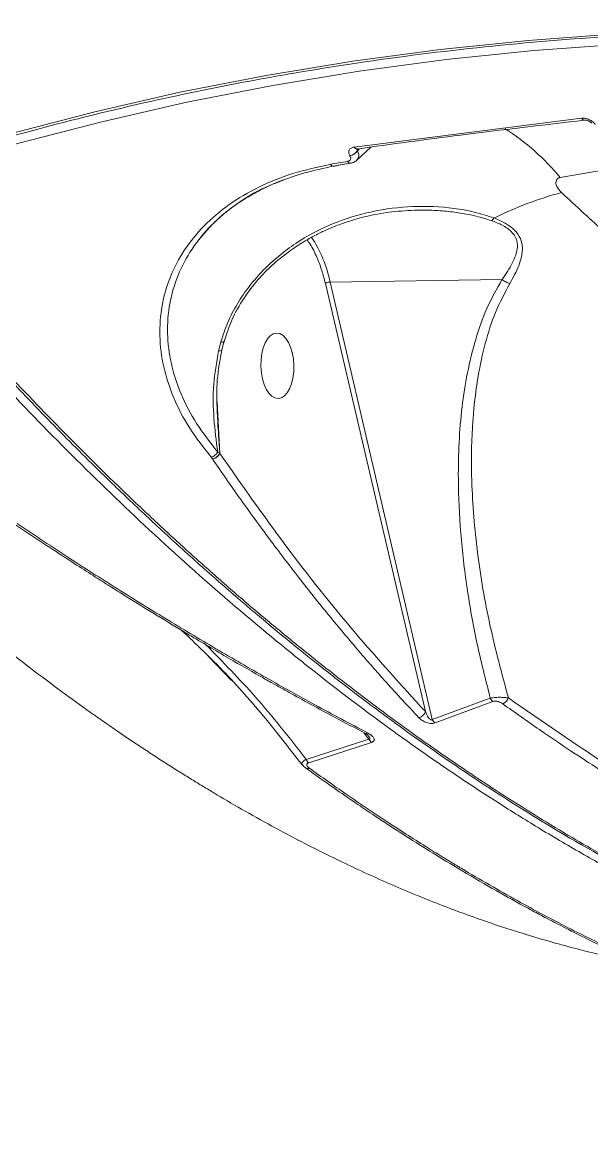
# Model space of a CAD drawing. Header units: millimetres. Extents: x -5609 to 5139, y -3980 to 3221.
# Drawn here: x 2301.1 to 2382.1, y 654.7 to 813.9 of the extents above; entities that cross this region are included whole.
import ezdxf

# ---------------------------------------------------------------- set-up
doc = ezdxf.new("R2010")
doc.units = ezdxf.units.MM
doc.layers.add('DIKOM_ОБЪЕКТ', color=7, linetype='Continuous')
doc.layers.add('DIKOM_РАЗМЕР_ОБЪЕКТА', color=7, linetype='Continuous')

# ---------------------------------------------------------------- blocks, each defined once
blk = doc.blocks.new('A$Cc336a1e3')
at = {"color": 7, "linetype": 'Continuous', "lineweight": 15}
for p, q in [((5168.47, 2069.07), (5200.84, 2073.17)), ((5168.78, 2067.1), (5170.83, 2069.05)), ((5167.88, 2067.83), (5167.87, 2067.85)), ((5168.93, 2068.56), (5168.95, 2068.54)), ((5165.49, 2066.34), (5167.9, 2066.76)), ((5146.4, 2055.92), (5146.71, 2056.27)), ((5165.06, 2049.87), (5189.51, 2050.23)), ((5178.61, 1988.79), (5164.39, 2049.67)), ((5165.06, 2049.87), (5179.59, 1987.66)), ((5149.52, 2041.32), (5149.19, 2040.05)), ((5149.67, 2040.22), (5150, 2041.49)), ((5148.15, 2024.97), (5148.31, 2024.75)), ((5148.31, 2024.75), (5148.33, 2024.72)), ((5149.07, 2025.7), (5149.36, 2025.54)), ((5149.37, 2025.51), (5149.36, 2025.54)), ((5143.82, 2000.41), (5145.04, 1999.31)), ((5187.85, 1990.7), (5179.59, 1987.66)), ((5188.23, 1990.23), (5179.99, 1987.19)), ((5170.59, 1984.89), (5161.66, 1981.99)), ((5170.94, 1984.41), (5162.02, 1981.51))]:
    blk.add_line(p, q, dxfattribs=at)
at = {"color": 8, "linetype": 'Continuous', "lineweight": 15}
for p, q in [((5169.11, 2068.82), (5168.93, 2068.56)), ((5169.21, 2068.79), (5168.95, 2068.54)), ((5149, 2032.83), (5149.37, 2025.51)), ((5149.36, 2025.54), (5149.23, 2027.51)), ((5147.73, 1996.68), (5151.04, 1993.19)), ((5170.59, 1984.89), (5169.86, 1985.79))]:
    blk.add_line(p, q, dxfattribs=at)
at = {"color": 7, "linetype": 'Continuous', "lineweight": 15, "flags": 128}
for points in [[(5359.29, 2067.58), (5346.5, 2071.05), (5333.69, 2074.17), (5320.85, 2076.92), (5308, 2079.31), (5295.15, 2081.33), (5282.3, 2082.98), (5269.47, 2084.27), (5256.66, 2085.19), (5243.87, 2085.74), (5231.13, 2085.92), (5218.43, 2085.73), (5205.79, 2085.17), (5193.22, 2084.24), (5180.71, 2082.94), (5168.28, 2081.28), (5155.95, 2079.25), (5143.7, 2076.85), (5131.57, 2074.09), (5119.54, 2070.96), (5107.64, 2067.48), (5095.86, 2063.64)], [(5359.62, 2066.19), (5346.87, 2069.65), (5334.09, 2072.76), (5321.3, 2075.5), (5308.49, 2077.88), (5295.67, 2079.89), (5282.87, 2081.55), (5270.07, 2082.83), (5257.3, 2083.74), (5244.55, 2084.29), (5231.85, 2084.47), (5219.19, 2084.28), (5206.59, 2083.72), (5194.05, 2082.8), (5181.58, 2081.5), (5169.19, 2079.84), (5156.89, 2077.82), (5144.69, 2075.43), (5132.58, 2072.67), (5120.6, 2069.56), (5108.73, 2066.09), (5096.98, 2062.26)]]:
    blk.add_lwpolyline(points, dxfattribs=at)
at = {"color": 8, "linetype": 'Continuous', "lineweight": 15, "flags": 128}
blk.add_lwpolyline([(5149.67, 2040.22), (5149.67, 2040.21), (5149.59, 2040.13), (5149.43, 2040.08), (5149.19, 2040.05)], dxfattribs=at)
at = {"color": 8, "linetype": 'Continuous', "lineweight": 15}
for centre, radius, start, end in [((5171.83, 2043.19), 33.75, 39.6695, 57.5562), ((5268.72, 1664.54), 406.43, 86.2496, 100.0485), ((5236.43, 1670.83), 401.82, 99.8178, 100.1434), ((5146.26, 2045.85), 19.23, 12.0628, 32.7874), ((5161.88, 1981.24), 0.55, 233.2217, 295.3787)]:
    blk.add_arc(centre, radius, start, end, dxfattribs=at)
at = {"color": 7, "linetype": 'Continuous', "lineweight": 15}
for centre, radius, start, end in [((5235.23, 1674.78), 398.05, 99.7925, 100.1447), ((5167.95, 2067.23), 0.455, 204.8318, 286.1565), ((5212.24, 2010.4), 54.12, 105.2887, 116.1674), ((5187.08, 2059.87), 1.57, 306.6322, 325.3992), ((5148.12, 2026.09), 1.35, 278.0414, 336.2184), ((5189.12, 1991.18), 1.37, 290.9538, 340.7618), ((5177.4, 1989.16), 1.27, 282.9578, 343.1049), ((5180.7, 1988.21), 1.24, 206.5287, 235.111), ((5162.88, 1982.53), 1.33, 203.8498, 229.7757)]:
    blk.add_arc(centre, radius, start, end, dxfattribs=at)
blk.add_ellipse((5157.56, 2037.96), major_axis=(-0.12, 4.66), ratio=0.503355, dxfattribs=at)
for points, knots in [([(5096.32, 2063.35), (5097.89, 2063.88), (5100.77, 2064.86), (5104.72, 2066.14), (5107.9, 2067.13), (5110.5, 2067.93), (5115.08, 2069.3), (5124.36, 2071.93), (5137.95, 2075.31), (5153.6, 2078.54), (5169.76, 2081.26), (5187.05, 2083.44), (5205.47, 2084.96), (5225.73, 2085.75), (5247.82, 2085.54), (5271.73, 2084.01), (5293, 2081.52), (5311.57, 2078.53), (5323.67, 2076.15), (5331.98, 2074.32), (5336.38, 2073.32), (5340.25, 2072.39), (5344.03, 2071.46), (5348.2, 2070.39), (5353.47, 2068.99), (5357.35, 2067.9), (5359.47, 2067.3)], [0, 0, 0, 0, 0.019188, 0.035162, 0.047913, 0.057571, 0.066531, 0.103036, 0.168829, 0.227573, 0.286318, 0.356251, 0.426185, 0.49612, 0.585125, 0.67413, 0.763137, 0.821885, 0.880633, 0.897867, 0.914468, 0.929658, 0.941078, 0.956617, 0.976264, 1, 1, 1, 1]), ([(5168.89, 2068.79), (5173.8, 2069.47), (5184.65, 2070.95), (5195.39, 2072.2), (5201.27, 2072.89)], [0, 0, 0, 0, 0.452484, 1, 1, 1, 1]), ([(5200.84, 2073.17), (5201.02, 2073.17), (5201.36, 2073.17), (5201.94, 2072.98), (5202.36, 2072.72), (5202.63, 2072.47), (5202.73, 2072.33), (5202.78, 2072.27)], [0, 0, 0, 0, 0.249624, 0.499132, 0.748854, 0.874454, 1, 1, 1, 1]), ([(5201.28, 2072.89), (5201.37, 2072.89), (5201.5, 2072.89), (5201.7, 2072.84), (5201.84, 2072.78), (5201.98, 2072.71), (5202.09, 2072.63), (5202.19, 2072.54), (5202.24, 2072.47), (5202.26, 2072.44)], [0, 0, 0, 0, 0.254148, 0.380616, 0.506889, 0.631469, 0.755511, 0.878398, 1, 1, 1, 1]), ([(5167.87, 2067.85), (5167.83, 2067.92), (5167.75, 2068.06), (5167.68, 2068.34), (5167.73, 2068.66), (5168, 2068.96), (5168.31, 2069.03), (5168.47, 2069.07)], [0, 0, 0, 0, 0.125512, 0.251169, 0.500875, 0.750366, 1, 1, 1, 1]), ([(5167.88, 2067.83), (5167.93, 2067.74), (5168.02, 2067.57), (5167.99, 2067.32), (5167.83, 2067.12), (5167.63, 2067.06), (5167.53, 2067.04)], [0, 0, 0, 0, 0.250578, 0.500781, 0.75069, 1, 1, 1, 1]), ([(5167.87, 2067.85), (5167.97, 2067.87), (5168.17, 2067.92), (5168.48, 2068.09), (5168.76, 2068.31), (5168.88, 2068.48), (5168.93, 2068.56)], [0, 0, 0, 0, 0.242367, 0.500078, 0.757736, 1, 1, 1, 1]), ([(5168.95, 2068.54), (5168.89, 2068.46), (5168.77, 2068.29), (5168.49, 2068.07), (5168.18, 2067.9), (5167.98, 2067.86), (5167.88, 2067.83)], [0, 0, 0, 0, 0.242393, 0.500052, 0.757632, 1, 1, 1, 1]), ([(5148.15, 2024.97), (5147.07, 2026.33), (5144.92, 2029.06), (5142.69, 2033.4), (5141.25, 2037.8), (5140.7, 2042.22), (5141.02, 2046.54), (5142.21, 2050.66), (5144.23, 2054.5), (5147.05, 2057.96), (5150.61, 2060.97), (5154.85, 2063.46), (5159.67, 2065.43), (5163.31, 2066.22), (5165.12, 2066.61)], [0, 0, 0, 0, 0.083427, 0.166626, 0.250378, 0.333456, 0.416838, 0.500269, 0.583257, 0.666695, 0.749772, 0.832909, 0.916447, 1, 1, 1, 1]), ([(5146.71, 2056.27), (5147.21, 2056.86), (5148.2, 2058.04), (5149.92, 2059.58), (5151.64, 2060.89), (5153.43, 2062.03), (5155.5, 2063.17), (5158.16, 2064.34), (5161.52, 2065.5), (5164.14, 2066.05), (5165.54, 2066.34)], [0, 0, 0, 0, 0.122097, 0.247034, 0.350716, 0.439006, 0.544859, 0.674114, 0.825544, 1, 1, 1, 1]), ([(5165.12, 2066.61), (5165.16, 2066.56), (5165.25, 2066.45), (5165.39, 2066.36), (5165.53, 2066.32), (5165.62, 2066.35), (5165.66, 2066.37)], [0, 0, 0, 0, 0.246068, 0.500059, 0.753939, 1, 1, 1, 1]), ([(5168, 2066.77), (5168.17, 2066.81), (5168.52, 2066.9), (5168.77, 2067.12), (5168.9, 2067.23)], [0, 0, 0, 0, 0.487377, 1, 1, 1, 1]), ([(5197.81, 2064.74), (5197.74, 2064.72), (5197.59, 2064.68), (5197.38, 2064.55), (5197.17, 2064.25), (5197.16, 2063.76), (5197.44, 2063.16), (5197.79, 2062.8), (5197.96, 2062.61)], [0, 0, 0, 0, 0.068248, 0.141371, 0.274517, 0.524833, 0.762992, 1, 1, 1, 1]), ([(5096.48, 2062.28), (5097.83, 2060.64), (5100.34, 2057.59), (5103.87, 2053.43), (5106.86, 2049.97), (5109.31, 2047.17), (5113.32, 2042.67), (5118.89, 2036.6), (5126.22, 2028.96), (5132.71, 2022.5), (5138.56, 2016.91), (5143.84, 2012.03), (5149.23, 2007.23), (5154.39, 2002.8), (5159.27, 1998.75), (5163.98, 1994.97), (5168.85, 1991.2), (5173.8, 1987.51), (5178.71, 1984), (5183.58, 1980.64), (5188.44, 1977.42), (5196.14, 1972.53), (5206.69, 1966.38), (5219.66, 1959.79), (5232.19, 1954.32), (5244.25, 1949.89), (5256.22, 1946.33), (5268.1, 1943.64), (5279.57, 1941.88), (5290.63, 1940.98), (5301.26, 1940.88), (5310.52, 1941.47), (5318.42, 1942.48), (5323.39, 1943.37), (5326.71, 1944.08), (5328.51, 1944.48), (5329.77, 1944.78), (5330.41, 1944.94)], [0, 0, 0, 0, 0.018279, 0.03409, 0.047393, 0.058163, 0.066759, 0.100533, 0.131376, 0.162219, 0.18425, 0.206329, 0.229452, 0.252492, 0.271417, 0.290827, 0.311554, 0.332187, 0.352492, 0.372549, 0.392629, 0.41272, 0.467831, 0.522914, 0.572994, 0.623074, 0.673158, 0.723252, 0.77346, 0.820236, 0.866987, 0.91374, 0.9446, 0.97491, 0.982586, 0.991069, 1, 1, 1, 1]), ([(5188.37, 2058.98), (5187.44, 2059.28), (5185.6, 2059.89), (5181.73, 2060.55), (5176.82, 2060.77), (5170.98, 2060.04), (5165.34, 2058.31), (5160.93, 2055.99), (5157.73, 2053.62), (5155.51, 2051.59), (5153.52, 2049.31), (5151.82, 2046.82), (5150.42, 2044.14), (5149.82, 2042.26), (5149.52, 2041.32)], [0, 0, 0, 0, 0.063141, 0.125759, 0.25096, 0.375033, 0.499989, 0.624339, 0.687096, 0.7494, 0.811968, 0.874684, 0.937163, 1, 1, 1, 1]), ([(5149.93, 2041.22), (5150.33, 2042.46), (5151.09, 2044.81), (5152.94, 2047.91), (5154.93, 2050.43), (5157.1, 2052.58), (5159.27, 2054.31), (5161.33, 2055.64), (5163.03, 2056.58), (5164.49, 2057.28), (5166.06, 2057.93), (5168.07, 2058.65), (5170.73, 2059.37), (5173.97, 2059.94), (5176.28, 2060.04), (5177.51, 2060.09)], [0, 0, 0, 0, 0.109213, 0.207749, 0.296352, 0.37358, 0.460038, 0.526785, 0.577922, 0.622792, 0.663296, 0.721091, 0.801417, 0.894605, 1, 1, 1, 1]), ([(5188.01, 2058.61), (5188.54, 2058.41), (5189.34, 2058.1), (5190.24, 2057.55), (5191, 2056.94), (5191.63, 2056.03), (5191.76, 2054.85), (5191.5, 2053.69), (5190.99, 2052.54), (5190.32, 2051.39), (5189.79, 2050.62), (5189.52, 2050.23)], [0, 0, 0, 0, 0.126118, 0.190001, 0.24973, 0.371166, 0.493908, 0.618796, 0.744878, 0.871812, 1, 1, 1, 1]), ([(5190.62, 2049.66), (5191.09, 2050.5), (5191.79, 2051.77), (5192.33, 2053.47), (5192.48, 2054.76), (5192.22, 2056.06), (5191.38, 2057.28), (5190.02, 2058.27), (5188.92, 2058.74), (5188.37, 2058.98)], [0, 0, 0, 0, 0.245451, 0.36894, 0.493683, 0.619573, 0.746358, 0.873416, 1, 1, 1, 1]), ([(5189.51, 2050.23), (5188.76, 2048.89), (5187.26, 2046.21), (5185.69, 2041.7), (5184.54, 2037), (5183.78, 2032.1), (5183.36, 2027.07), (5183.24, 2021.09), (5183.56, 2014.19), (5184.47, 2006.38), (5185.85, 1998.54), (5187.18, 1993.31), (5187.85, 1990.7)], [0, 0, 0, 0, 0.083535, 0.16603, 0.250485, 0.333309, 0.417366, 0.501883, 0.627003, 0.7513, 0.875448, 1, 1, 1, 1]), ([(5189.52, 2050.23), (5189.52, 2050.23), (5189.52, 2050.23), (5189.52, 2050.23), (5189.52, 2050.23), (5189.51, 2050.23)], [0, 0, 0, 0, 0.202456, 0.446763, 1, 1, 1, 1]), ([(5189.52, 2050.23), (5189.7, 2050.11), (5190.04, 2049.86), (5190.43, 2049.72), (5190.62, 2049.66)], [0, 0, 0, 0, 0.500078, 1, 1, 1, 1]), ([(5165.06, 2049.87), (5165, 2049.86), (5164.88, 2049.86), (5164.68, 2049.81), (5164.51, 2049.74), (5164.43, 2049.69), (5164.39, 2049.67)], [0, 0, 0, 0, 0.250048, 0.4999, 0.749999, 1, 1, 1, 1]), ([(5190.42, 1990.73), (5189.49, 1994.18), (5187.63, 2001.06), (5185.9, 2011.39), (5185.11, 2020.79), (5185.19, 2029.19), (5185.88, 2035.72), (5187.07, 2041.17), (5188.49, 2045.64), (5189.91, 2048.32), (5190.62, 2049.66)], [0, 0, 0, 0, 0.166563, 0.332639, 0.499588, 0.625439, 0.751027, 0.834088, 0.916851, 1, 1, 1, 1]), ([(5149.19, 2040.05), (5148.91, 2038.46), (5148.35, 2035.29), (5148.45, 2030.5), (5148.87, 2027.3), (5149.07, 2025.7)], [0, 0, 0, 0, 0.333237, 0.666342, 1, 1, 1, 1]), ([(5148.99, 2031.47), (5148.95, 2032.99), (5148.85, 2035.99), (5149.4, 2038.82), (5149.67, 2040.22)], [0, 0, 0, 0, 0.504954, 1, 1, 1, 1]), ([(5149.23, 2027.51), (5149.19, 2028.14), (5149.1, 2029.47), (5149.03, 2030.8), (5149, 2031.5)], [0, 0, 0, 0, 0.474086, 1, 1, 1, 1]), ([(5148.15, 2024.97), (5148.24, 2025), (5148.42, 2025.05), (5148.68, 2025.23), (5148.92, 2025.45), (5149.02, 2025.62), (5149.07, 2025.7)], [0, 0, 0, 0, 0.243697, 0.49997, 0.75629, 1, 1, 1, 1]), ([(5149.37, 2025.51), (5149.32, 2025.42), (5149.23, 2025.23), (5148.97, 2024.98), (5148.65, 2024.79), (5148.44, 2024.74), (5148.33, 2024.72)], [0, 0, 0, 0, 0.241894, 0.500025, 0.758014, 1, 1, 1, 1]), ([(5177.68, 1987.92), (5176.14, 1989.57), (5173.19, 1992.74), (5168.84, 1997.72), (5164.61, 2002.78), (5160.36, 2008.12), (5156.21, 2013.6), (5152.18, 2019.13), (5149.6, 2022.88), (5148.33, 2024.72)], [0, 0, 0, 0, 0.150791, 0.289108, 0.433348, 0.576899, 0.723237, 0.864272, 1, 1, 1, 1]), ([(5178.61, 1988.79), (5175.23, 1992.5), (5168.47, 1999.91), (5158.71, 2012.18), (5152.48, 2021.07), (5149.37, 2025.51)], [0, 0, 0, 0, 0.334391, 0.667795, 1, 1, 1, 1]), ([(5120.15, 2015.46), (5121.67, 2014.44), (5124.4, 2012.62), (5128.02, 2010.26), (5130.84, 2008.45), (5133.18, 2006.96), (5137.6, 2004.18), (5143.2, 2000.76), (5149.8, 1996.86), (5154, 1994.44), (5157.09, 1992.7), (5159.43, 1991.4), (5162.39, 1989.77), (5165.99, 1987.82), (5168.59, 1986.46), (5170, 1985.72)], [0, 0, 0, 0, 0.091557, 0.164215, 0.217964, 0.261239, 0.305429, 0.48375, 0.597418, 0.702124, 0.736576, 0.783425, 0.842907, 0.915073, 1, 1, 1, 1]), ([(5120.55, 2015.53), (5122.8, 2014.02), (5127.4, 2010.96), (5134.43, 2006.46), (5141.6, 2002.02), (5148.82, 1997.7), (5155.91, 1993.62), (5163.11, 1989.61), (5167.9, 1987.07), (5170.4, 1985.75)], [0, 0, 0, 0, 0.135727, 0.276762, 0.423101, 0.56665, 0.710892, 0.849207, 1, 1, 1, 1]), ([(5144.08, 2000.26), (5144.51, 1999.83), (5146.14, 1998.23), (5150.01, 1994.54), (5155.31, 1988.63), (5159.14, 1983.71), (5161.09, 1981.2)], [0, 0, 0, 0, 0.071835, 0.267682, 0.627006, 1, 1, 1, 1]), ([(5187.85, 1990.7), (5187.96, 1990.72), (5188.19, 1990.76), (5188.58, 1990.8), (5188.97, 1990.82), (5189.43, 1990.82), (5189.95, 1990.8), (5190.27, 1990.75), (5190.42, 1990.73)], [0, 0, 0, 0, 0.142413, 0.28414, 0.419614, 0.547665, 0.782344, 1, 1, 1, 1]), ([(5188.23, 1990.23), (5188.16, 1990.29), (5188.01, 1990.41), (5187.9, 1990.6), (5187.85, 1990.7)], [0, 0, 0, 0, 0.499949, 1, 1, 1, 1]), ([(5189.61, 1989.9), (5189.53, 1989.96), (5189.35, 1990.07), (5189.06, 1990.19), (5188.8, 1990.26), (5188.6, 1990.28), (5188.4, 1990.28), (5188.29, 1990.25), (5188.23, 1990.23)], [0, 0, 0, 0, 0.248918, 0.498769, 0.629596, 0.749699, 0.874753, 1, 1, 1, 1]), ([(5233, 1964.06), (5231.18, 1964.94), (5227.38, 1966.77), (5221.71, 1969.74), (5217.59, 1972.01), (5215.2, 1973.38), (5214.43, 1973.82), (5213.65, 1974.27), (5212.87, 1974.73), (5212.08, 1975.2), (5210.89, 1975.91), (5209.08, 1976.99), (5206.43, 1978.62), (5203.14, 1980.69), (5199.2, 1983.26), (5194.62, 1986.35), (5191.35, 1988.67), (5189.61, 1989.9)], [0, 0, 0, 0, 0.125696, 0.262518, 0.392123, 0.409733, 0.42749, 0.445396, 0.463449, 0.48165, 0.499998, 0.545846, 0.606684, 0.68252, 0.773352, 0.879178, 1, 1, 1, 1]), ([(5233.74, 1964.92), (5228.92, 1967.32), (5219.29, 1972.12), (5204.82, 1980.74), (5195.22, 1987.4), (5190.42, 1990.73)], [0, 0, 0, 0, 0.33351, 0.666498, 1, 1, 1, 1]), ([(5179.99, 1987.19), (5179.88, 1987.16), (5179.68, 1987.1), (5179.3, 1987.11), (5178.94, 1987.17), (5178.5, 1987.32), (5178.05, 1987.57), (5177.8, 1987.81), (5177.68, 1987.92)], [0, 0, 0, 0, 0.125394, 0.250863, 0.375676, 0.501448, 0.751268, 1, 1, 1, 1]), ([(5179.59, 1987.66), (5179.57, 1987.64), (5179.55, 1987.62), (5179.52, 1987.6), (5179.49, 1987.6), (5179.46, 1987.6), (5179.41, 1987.6), (5179.33, 1987.65), (5179.2, 1987.75), (5178.9, 1988.12), (5178.74, 1988.49), (5178.61, 1988.79)], [0, 0, 0, 0, 0.040864, 0.058583, 0.075285, 0.092054, 0.109746, 0.150657, 0.246298, 0.383227, 1, 1, 1, 1]), ([(5170, 1985.72), (5170.1, 1985.67), (5170.27, 1985.59), (5170.42, 1985.44), (5170.49, 1985.37)], [0, 0, 0, 0, 0.547428, 1, 1, 1, 1]), ([(5170.4, 1985.75), (5170.58, 1985.65), (5170.93, 1985.45), (5171.23, 1985.15), (5171.35, 1984.89), (5171.35, 1984.7), (5171.22, 1984.52), (5171.03, 1984.44), (5170.94, 1984.41)], [0, 0, 0, 0, 0.250575, 0.49992, 0.6251, 0.750456, 0.875239, 1, 1, 1, 1]), ([(5170.94, 1984.41), (5170.87, 1984.47), (5170.74, 1984.59), (5170.64, 1984.79), (5170.59, 1984.89)], [0, 0, 0, 0, 0.499999, 1, 1, 1, 1]), ([(5162.02, 1981.51), (5161.97, 1981.49), (5161.87, 1981.45), (5161.78, 1981.35), (5161.74, 1981.25), (5161.77, 1981.1), (5161.88, 1980.92), (5162.04, 1980.8), (5162.11, 1980.74)], [0, 0, 0, 0, 0.124817, 0.249701, 0.369505, 0.500402, 0.75015, 1, 1, 1, 1]), ([(5161.11, 1981.22), (5161.17, 1981.14), (5161.31, 1980.98), (5161.51, 1980.83), (5161.61, 1980.75)], [0, 0, 0, 0, 0.501174, 1, 1, 1, 1]), ([(5161.61, 1980.75), (5162.93, 1979.81), (5165.31, 1978.12), (5168.46, 1975.95), (5170.92, 1974.29), (5172.96, 1972.94), (5176.8, 1970.44), (5181.67, 1967.41), (5187.42, 1964.03), (5191.08, 1961.98), (5193.77, 1960.51), (5195.8, 1959.43), (5198.38, 1958.08), (5201.51, 1956.5), (5203.78, 1955.41), (5205, 1954.81)], [0, 0, 0, 0, 0.091759, 0.164602, 0.218586, 0.261868, 0.306039, 0.484359, 0.598047, 0.702921, 0.737193, 0.783864, 0.8432, 0.915233, 1, 1, 1, 1]), ([(5162.11, 1980.74), (5163.86, 1979.5), (5167.12, 1977.18), (5171.7, 1974.08), (5175.48, 1971.61), (5178.51, 1969.69), (5180.41, 1968.51), (5181.54, 1967.82), (5182.05, 1967.51), (5182.53, 1967.22), (5182.97, 1966.95), (5183.39, 1966.7), (5186.29, 1964.96), (5191.47, 1961.98), (5198.71, 1958.11), (5203.3, 1955.88), (5205.49, 1954.82)], [0, 0, 0, 0, 0.120823, 0.226649, 0.317482, 0.382192, 0.436322, 0.448748, 0.460452, 0.47143, 0.481682, 0.491206, 0.500006, 0.682433, 0.849097, 1, 1, 1, 1]), ([(4984.9, 1945.39), (4987.94, 1944.19), (4994.16, 1941.73), (5003.31, 1938.32), (5012.62, 1935), (5021.46, 1932.02), (5030.71, 1929.06), (5039.78, 1926.33), (5049.12, 1923.7), (5057.52, 1921.5), (5065.07, 1919.65), (5071.74, 1918.12), (5078.25, 1916.72), (5084.7, 1915.43), (5091.21, 1914.23), (5098, 1913.08), (5105.11, 1912), (5112.52, 1911.02), (5119.76, 1910.2), (5128.93, 1909.34), (5139.81, 1908.64), (5152.31, 1908.33), (5164.42, 1908.53), (5176.13, 1909.24), (5188.41, 1910.58), (5201.06, 1912.69), (5213.86, 1915.78), (5225.88, 1919.6), (5233.18, 1922.8), (5236.82, 1924.39)], [0, 0, 0, 0, 0.030637, 0.062753, 0.092642, 0.125146, 0.152796, 0.18737, 0.218474, 0.249606, 0.274966, 0.297883, 0.320132, 0.344341, 0.367093, 0.39061, 0.418357, 0.445415, 0.473262, 0.5, 0.550099, 0.599906, 0.649621, 0.699395, 0.749371, 0.812175, 0.874747, 0.937631, 1, 1, 1, 1])]:
    blk.add_open_spline(points, degree=3, knots=knots, dxfattribs=at)
at = {"color": 8, "linetype": 'Continuous', "lineweight": 15}
for points, knots in [([(5200.84, 2073.17), (5200.9, 2073.09), (5201.02, 2072.94), (5201.19, 2072.86), (5201.27, 2072.89), (5201.28, 2072.9)], [0, 0, 0, 0, 0.442674, 0.920038, 1, 1, 1, 1]), ([(5168.47, 2069.07), (5168.53, 2069), (5168.65, 2068.85), (5168.81, 2068.77), (5168.9, 2068.8), (5168.91, 2068.81)], [0, 0, 0, 0, 0.42851, 0.890799, 1, 1, 1, 1]), ([(5168.95, 2068.54), (5169.03, 2068.35), (5169.18, 2067.97), (5169.13, 2067.5), (5168.94, 2067.32), (5168.87, 2067.25)], [0, 0, 0, 0, 0.38269, 0.768576, 1, 1, 1, 1]), ([(5168.93, 2068.87), (5168.93, 2068.86), (5168.9, 2068.83), (5168.89, 2068.78), (5168.88, 2068.7), (5168.89, 2068.63), (5168.92, 2068.58), (5168.93, 2068.56)], [0, 0, 0, 0, 0.056154, 0.298289, 0.527448, 0.763876, 1, 1, 1, 1]), ([(5149.07, 2025.7), (5148.02, 2027.04), (5145.91, 2029.7), (5143.73, 2033.96), (5142.33, 2038.28), (5141.8, 2042.6), (5142.12, 2046.83), (5143.3, 2050.87), (5145.29, 2054.63), (5148.06, 2058.03), (5151.58, 2060.96), (5155.12, 2063.14), (5157.68, 2064.09), (5158.64, 2064.45)], [0, 0, 0, 0, 0.094528, 0.188665, 0.283531, 0.377624, 0.472043, 0.566615, 0.660604, 0.75536, 0.849455, 0.943672, 1, 1, 1, 1]), ([(5340.27, 1947.84), (5337.51, 1946.9), (5331.19, 1944.76), (5322.16, 1942.77), (5313.34, 1941.4), (5307.51, 1940.85), (5303.53, 1940.61), (5301.45, 1940.52), (5299.36, 1940.45), (5297.26, 1940.42), (5295.14, 1940.42), (5291.16, 1940.48), (5285.14, 1940.76), (5276.9, 1941.59), (5268.18, 1942.93), (5259.38, 1944.78), (5250.54, 1947.1), (5244.07, 1949.14), (5239.75, 1950.63), (5237.69, 1951.37), (5235.62, 1952.13), (5233.54, 1952.93), (5231.43, 1953.76), (5229.3, 1954.62), (5226.38, 1955.84), (5222.55, 1957.52), (5217.7, 1959.77), (5212.5, 1962.32), (5206.97, 1965.21), (5201.09, 1968.46), (5195.17, 1971.95), (5189.22, 1975.64), (5183.35, 1979.48), (5177.4, 1983.57), (5171.46, 1987.86), (5165.54, 1992.34), (5157.67, 1998.55), (5147.98, 2006.71), (5136.62, 2017.07), (5125.64, 2027.82), (5115.08, 2038.93), (5104.91, 2050.28), (5098.36, 2058.17), (5095.12, 2062.07)], [0, 0, 0, 0, 0.038018, 0.087168, 0.120054, 0.153293, 0.162057, 0.170846, 0.179659, 0.188496, 0.197358, 0.206243, 0.238419, 0.272182, 0.307531, 0.344466, 0.378283, 0.413328, 0.421365, 0.429463, 0.437624, 0.445846, 0.45413, 0.462477, 0.470885, 0.488561, 0.507556, 0.527869, 0.549501, 0.572453, 0.596722, 0.618911, 0.642254, 0.665597, 0.68894, 0.712283, 0.735625, 0.782296, 0.827924, 0.872508, 0.916048, 0.958546, 1, 1, 1, 1]), ([(5096.98, 2062.26), (5099.49, 2059.23), (5104.64, 2053.02), (5112.67, 2043.88), (5121.18, 2034.65), (5128.44, 2027.2), (5134.29, 2021.45), (5138.59, 2017.34), (5142.99, 2013.25), (5147.48, 2009.19), (5152.07, 2005.17), (5156.76, 2001.2), (5163.05, 1996.05), (5170.92, 1989.93), (5180.37, 1983.09), (5189.9, 1976.7), (5199.11, 1971.03), (5207.94, 1966.04), (5214.28, 1962.76), (5218.48, 1960.7), (5220.62, 1959.69), (5222.75, 1958.7), (5224.86, 1957.74), (5226.97, 1956.82), (5231.92, 1954.69), (5239.59, 1951.69), (5249.79, 1948.31), (5259.52, 1945.65), (5268.43, 1943.73), (5276.56, 1942.4), (5282.2, 1941.75), (5285.89, 1941.43), (5287.74, 1941.3), (5289.56, 1941.19), (5291.36, 1941.1), (5293.13, 1941.03), (5298.68, 1940.89), (5307.83, 1941.15), (5319.79, 1942.48), (5327.25, 1944.23), (5330.69, 1945.03)], [0, 0, 0, 0, 0.033937, 0.069536, 0.106795, 0.145717, 0.163733, 0.182084, 0.20077, 0.219791, 0.239147, 0.258838, 0.278864, 0.318032, 0.357201, 0.396369, 0.436089, 0.471162, 0.505527, 0.51441, 0.523244, 0.53203, 0.540767, 0.549455, 0.558095, 0.602312, 0.644857, 0.685728, 0.724925, 0.758035, 0.789848, 0.797967, 0.805996, 0.813937, 0.821789, 0.829551, 0.837225, 0.894898, 0.951588, 1, 1, 1, 1]), ([(5197.96, 2062.61), (5200.07, 2060.66), (5204.39, 2056.66), (5210.82, 2051.04), (5217.41, 2045.52), (5223.72, 2040.5), (5230.4, 2035.44), (5236.99, 2030.71), (5243.86, 2026.06), (5250.08, 2022.09), (5255.73, 2018.68), (5260.75, 2015.81), (5265.69, 2013.12), (5270.61, 2010.58), (5275.62, 2008.15), (5280.88, 2005.75), (5286.43, 2003.39), (5292.27, 2001.11), (5298.02, 1999.06), (5305.36, 1996.71), (5314.19, 1994.32), (5324.52, 1992.2), (5334.69, 1990.8), (5344.71, 1990.14), (5354.75, 1990.11), (5361.3, 1990.82), (5364.65, 1991.19)], [0, 0, 0, 0, 0.038217, 0.078277, 0.115562, 0.156106, 0.190595, 0.233723, 0.272523, 0.311355, 0.34299, 0.371575, 0.399329, 0.429527, 0.457907, 0.487241, 0.521853, 0.555606, 0.59034, 0.623694, 0.686186, 0.748316, 0.810328, 0.872416, 0.934755, 1, 1, 1, 1]), ([(5177.44, 2060.08), (5177.93, 2060.09), (5179.23, 2060.11), (5181.3, 2059.98), (5183.62, 2059.7), (5185.87, 2059.28), (5187.3, 2058.83), (5188.01, 2058.61)], [0, 0, 0, 0, 0.13694, 0.361705, 0.576814, 0.790061, 1, 1, 1, 1]), ([(5164.39, 2049.67), (5164.23, 2050.29), (5163.88, 2051.62), (5163.16, 2053.49), (5162.45, 2054.97), (5161.93, 2055.67), (5161.78, 2055.87)], [0, 0, 0, 0, 0.261455, 0.550384, 0.86785, 1, 1, 1, 1]), ([(5149.52, 2041.32), (5149.6, 2041.32), (5149.76, 2041.33), (5149.92, 2041.39), (5150, 2041.44), (5149.99, 2041.48), (5149.99, 2041.49)], [0, 0, 0, 0, 0.298326, 0.618378, 0.954719, 1, 1, 1, 1]), ([(5219.67, 1951.38), (5219.29, 1951.42), (5216.56, 1951.69), (5211.41, 1952.55), (5204.27, 1953.98), (5197.04, 1955.83), (5189.9, 1958), (5182.74, 1960.51), (5175.68, 1963.33), (5168.57, 1966.5), (5162.46, 1969.49), (5157.25, 1972.24), (5153.08, 1974.55), (5149.77, 1976.47), (5147.38, 1977.91), (5145.76, 1978.9), (5144.07, 1979.94), (5142.33, 1981.04), (5140.53, 1982.19), (5138.01, 1983.84), (5134.64, 1986.1), (5130.52, 1988.98), (5126.21, 1992.11), (5121.97, 1995.31), (5117.85, 1998.52), (5113.85, 2001.75), (5109.39, 2005.47), (5104.39, 2009.79), (5098.91, 2014.73), (5093.52, 2019.78), (5089.93, 2023.31), (5088.17, 2025.04)], [0, 0, 0, 0, 0.00895, 0.064119, 0.119722, 0.174305, 0.230183, 0.28281, 0.336997, 0.390039, 0.443556, 0.474623, 0.507397, 0.537449, 0.549184, 0.561369, 0.574004, 0.58709, 0.600625, 0.614611, 0.643891, 0.676746, 0.707765, 0.741549, 0.772962, 0.801424, 0.832582, 0.875114, 0.916082, 0.958907, 1, 1, 1, 1]), ([(5161.66, 1981.99), (5159.31, 1985), (5154.86, 1990.69), (5149.79, 1995.85), (5147.4, 1998.29)], [0, 0, 0, 0, 0.528292, 1, 1, 1, 1]), ([(5170.4, 1985.75), (5170.33, 1985.72), (5170.18, 1985.65), (5170.06, 1985.7), (5170, 1985.72)], [0, 0, 0, 0, 0.492308, 1, 1, 1, 1]), ([(5170.45, 1985.4), (5170.49, 1985.37), (5170.57, 1985.28), (5170.66, 1985.14), (5170.72, 1985.01), (5170.73, 1984.94), (5170.72, 1984.92), (5170.7, 1984.9), (5170.68, 1984.89), (5170.65, 1984.88), (5170.61, 1984.89), (5170.59, 1984.89)], [0, 0, 0, 0, 0.16316, 0.462684, 0.671668, 0.760591, 0.799157, 0.835665, 0.872186, 0.910719, 1, 1, 1, 1]), ([(5161.12, 1981.22), (5161.09, 1981.28), (5161.02, 1981.36), (5161.07, 1981.52), (5161.18, 1981.67), (5161.37, 1981.83), (5161.57, 1981.94), (5161.66, 1981.99)], [0, 0, 0, 0, 0.252874, 0.427486, 0.612689, 0.806206, 1, 1, 1, 1])]:
    blk.add_open_spline(points, degree=3, knots=knots, dxfattribs=at)

msp = doc.modelspace()

# ---------------------------------------------------------------- linework, layer by layer
at = {"layer": 'DIKOM_РАЗМЕР_ОБЪЕКТА'}
msp.add_circle((2594.5, 436), 1052.678, dxfattribs=at)

# ---------------------------------------------------------------- block references
at = {"layer": 'DIKOM_ОБЪЕКТ'}
msp.add_blockref('A$Cc336a1e3', (-2820.166, -1272.903), dxfattribs=at)

doc.saveas('drawing.dxf')
